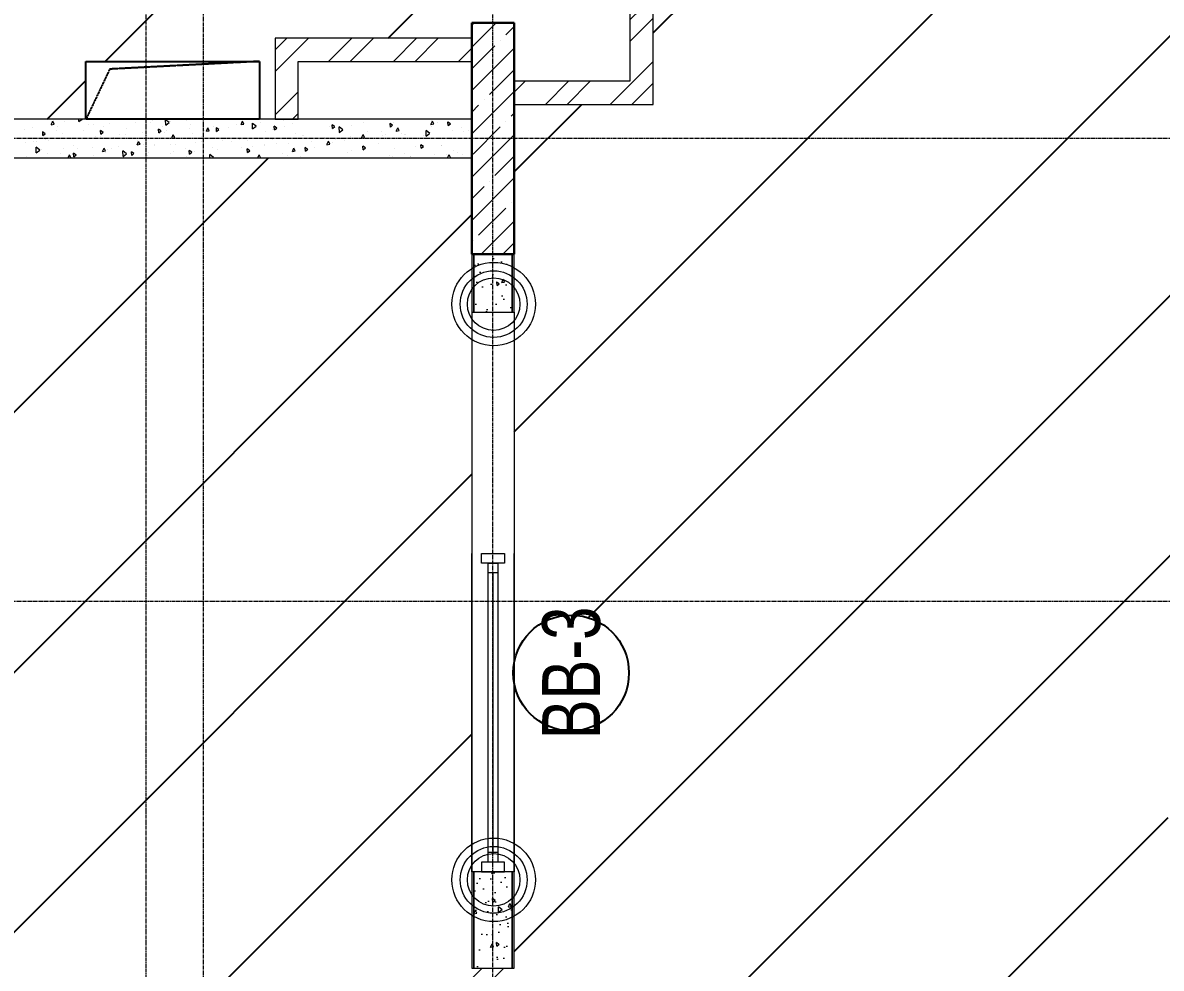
# Model space of a CAD drawing. Header units: millimetres. Extents: x 538266 to 1167394, y 114608 to 637157.
# Drawn here: x 834600 to 840502, y 154113 to 159013 of the extents above; entities that cross this region are included whole.
import ezdxf
from ezdxf.enums import TextEntityAlignment as Align

# ---------------------------------------------------------------- set-up
doc = ezdxf.new("R2010")
doc.units = ezdxf.units.MM
for name, pattern in [('CENTER2', [28.575, 19.05, -3.175, 3.175, -3.175]), ('HIDDEN', [9.525, 6.35, -3.175]), ('HIDDEN2', [4.7625, 3.175, -1.5875])]:
    doc.linetypes.add(name, pattern=pattern)
doc.layers.get('Defpoints').update_dxf_attribs({"color": 140})
for name, color, linetype, lineweight in [('АР_Витраж', 4, 'Continuous', 13), ('АР_Витраж марка', 140, 'Continuous', 9), ('АР_Колонны', 70, 'Continuous', 30), ('АР_Стены ЖБ', 7, 'Continuous', 35), ('АР_Стены кирпич', 32, 'Continuous', 20), ('АР_Стены ПЕНОблок', 52, 'Continuous', 20), ('АР_Тонкая', 254, 'Continuous', 5), ('АР_Штриховка', 8, 'Continuous', 0)]:
    doc.layers.add(name, color=color, linetype=linetype, lineweight=lineweight)
doc.layers.add('АР_Делит', color=120, linetype='Continuous', lineweight=0, plot=False)
doc.layers.add('РД_Проем', color=230, linetype='Continuous', lineweight=0, plot=False)
doc.layers.add('РД_Витраж_вн', color=7, linetype='Continuous', true_color=0x148aff)
doc.layers.add('РД_Оси_100', color=7, linetype='Continuous', lineweight=0, true_color=0x525252)
doc.layers.add('РД_проем_инж перемыч_фахверк', color=7, linetype='Continuous', lineweight=18, true_color=0xff1f1f)
doc.layers.add('ФВ-5', color=7, linetype='Continuous')
doc.styles.add('Arial_09', font='ARIALN.TTF', dxfattribs={"width": 0.9})
doc.styles.add('style1', font='ARIALN.TTF')

# ---------------------------------------------------------------- blocks, each defined once
blk = doc.blocks.new('МаркаВитража1')
at = {"layer": 'Defpoints'}
blk.add_circle((0, 0), 3, dxfattribs=at)
at = {"color": 0, "linetype": 'ByBlock', "lineweight": -2, "style": 'Arial_09', "width": 0.9}
blk.add_attdef('АР-ОКНО:НАИМЕНОВАНИЕ', text='', height=3, dxfattribs=at).set_placement((0, 0), align=Align.MIDDLE)
blk = doc.blocks.new('2_этаж')
at = {"layer": 'АР_Штриховка', "linetype": 'Continuous', "lineweight": 0, "true_color": 0x000000}
h = blk.add_hatch(dxfattribs=at)
h.set_pattern_fill('ANSI32', color=18, scale=25, angle=-360, style=0)
h.set_pattern_definition([(45, (602274.53, 0), (-168.3798, 168.3798), []), (45, (602386.78, 0), (-168.3798, 168.3798), [])])
h.paths.add_polyline_path([(681503.6, 161103.2), (681383.6, 161103.2), (681383.6, 159543.2), (681413.6, 159503.2), (681503.6, 159543.2)], flags=0)
h.paths.add_polyline_path([(681503.6, 159543.2), (681413.6, 159503.2), (681383.6, 159423.2), (681383.6, 158710.3), (681503.6, 158590.3)], flags=0)
h = blk.add_hatch(dxfattribs=at)
h.set_pattern_fill('ANSI32', color=18, scale=25, style=0)
h.set_pattern_definition([(45, (602274.53, -6e-11), (-168.3798, 168.3798), []), (45, (602386.78, -6e-11), (-168.3798, 168.3798), [])])
h.paths.add_polyline_path([(679543.6, 158513.4), (679663.6, 158513.4), (679663.6, 158813.4), (679543.6, 158933.4)], flags=0)
h = blk.add_hatch(dxfattribs=at)
h.set_pattern_fill('ANSI32', color=18, scale=25, style=0)
h.set_pattern_definition([(45, (602274.53, 0), (-168.3798, 168.3798), []), (45, (602386.78, 0), (-168.3798, 168.3798), [])])
h.paths.add_polyline_path([(679543.6, 158933.4), (679663.6, 158813.4), (680563.6, 158813.4), (680563.6, 158933.4)], flags=0)
h = blk.add_hatch(dxfattribs=at)
h.set_pattern_fill('ANSI32', color=18, scale=25, angle=360, style=0)
h.set_pattern_definition([(45, (602274.53, 0), (-168.3798, 168.3798), []), (45, (602386.78, 0), (-168.3798, 168.3798), [])])
h.paths.add_polyline_path([(681503.6, 158590.3), (681383.6, 158710.3), (680783.6, 158710.3), (680783.6, 158590.3)], flags=0)
h = blk.add_hatch(dxfattribs=at)
h.set_pattern_fill('AR-CONC', color=18, angle=45, style=0)
h.set_pattern_definition([(95, (602274.53, -6e-11), (140.09465, 117.55338), [19.05, -209.55]), (40, (602274.53, -6e-11), (-160.01845, 110.17673), [15.24, -167.64058]), (145.45144, (602286.2, 9.8), (-19.9238, 227.7301), [16.19, -178.09024]), (91.1842, (602238.6, 35.92), (221.41024, 161.9534), [28.575, -314.325]), (141.63556, (602257.06, 49.42), (-7.0866, 342.82676), [24.28502, -267.1356]), (36.18415, (602238.6, 35.92), (-7.0866, 342.82676), [22.85997, -251.45973]), (66, (602265.55, 44.9), (179.51998, 34.89515), [19.05, -209.55]), (11, (602265.55, 44.9), (-86.53993, 173.9412), [15.24, -167.64]), (116.45145, (602280.51, 47.81), (92.98005, 208.83634), [16.19, -178.08994]), (82.5, (602274.53, -6e-11), (-57.60547, 61.973414), [0, -165.608, 0, -170.18, 0, -168.275]), (52.5, (602274.53, -6e-11), (-23.589727, 118.087), [0, -97.028, 0, -161.798, 0, -64.135]), (12.5, (602234.48, -40.05), (99.927863, 91.826196), [0, -63.5, 0, -198.12, 0, -262.89]), (2.5, (602216.52, -58.01), (86.763904, 122.72239), [0, -82.55, 0, -131.572, 0, -186.69])])
h.paths.add_polyline_path([(680573.6, 154113.2), (680773.6, 154113.2), (680773.6, 154613.2), (680573.6, 154613.2)], flags=0)
h.paths.add_polyline_path([(680573.6, 157513.2), (680773.6, 157513.2), (680773.6, 157813.2), (680573.6, 157813.2)], flags=0)
at = {"color": 18, "linetype": 'HIDDEN', "ltscale": 0.07, "true_color": 0x000000}
for p, q in [((678563.6, 158813.4), (679463.6, 158813.4)), ((678563.6, 158513.4), (678563.6, 158813.4)), ((678563.6, 158813.4), (679463.6, 158813.4)), ((678563.6, 158513.4), (678563.6, 158813.4)), ((678686.5, 158773), (678563.6, 158513.4)), ((678686.5, 158773), (678563.6, 158513.4)), ((679463.6, 158813.4), (678686.5, 158773)), ((679463.6, 158813.4), (678686.5, 158773)), ((679463.6, 158813.4), (679463.6, 158513.4)), ((679463.6, 158813.4), (679463.6, 158513.4)), ((679463.6, 158513.4), (678563.6, 158513.4)), ((679463.6, 158513.4), (678563.6, 158513.4))]:
    blk.add_line(p, q, dxfattribs=at)
at = {"layer": 'АР_Витраж', "color": 18, "linetype": 'Continuous', "lineweight": 5, "true_color": 0x000000}
for p, q in [((680563.6, 154613.2), (680563.6, 156263.2)), ((680783.6, 154613.2), (680783.6, 156263.2))]:
    blk.add_line(p, q, dxfattribs=at)
at = {"layer": 'АР_Витраж', "color": 18, "linetype": 'Continuous', "lineweight": 15, "true_color": 0x000000}
for p, q in [((680698.6, 156163.2), (680648.6, 156163.2)), ((680673.6, 154713.2), (680673.6, 156163.2)), ((680698.6, 154713.2), (680648.6, 154713.2))]:
    blk.add_line(p, q, dxfattribs=at)
for points in [[(680613.6, 156213.2), (680613.6, 156263.2), (680733.6, 156263.2), (680733.6, 156213.2)], [(680698.6, 154663.2), (680648.6, 154663.2), (680648.6, 156213.2), (680698.6, 156213.2)], [(680613.6, 154663.2), (680613.6, 154613.2), (680733.6, 154613.2), (680733.6, 154663.2)]]:
    blk.add_lwpolyline(points, close=True, dxfattribs=at)
at = {"layer": 'АР_Делит', "color": 18, "true_color": 0x000000}
for centre, radius in [((680677, 157555.2), 216.3), ((680677, 157555.2), 173), ((680677, 157555.2), 136.2), ((680677, 154571.3), 216.3), ((680677, 154571.3), 173), ((680677, 154571.3), 136.2)]:
    blk.add_circle(centre, radius, dxfattribs=at)
at = {"layer": 'АР_Колонны', "color": 18, "linetype": 'HIDDEN2', "lineweight": 25, "true_color": 0x000000}
for p, q in [((680563.6, 159013.2), (680783.6, 159013.2)), ((680563.6, 157813.2), (680563.6, 159013.2)), ((680783.6, 159013.2), (680783.6, 157813.2)), ((680783.6, 157813.2), (680563.6, 157813.2))]:
    blk.add_line(p, q, dxfattribs=at)
at = {"layer": 'АР_Колонны', "color": 18, "linetype": 'Continuous', "lineweight": 15, "true_color": 0x000000}
for p, q in [((680783.6, 159013.2), (680563.6, 159013.2)), ((680563.6, 159013.2), (680563.6, 157813.2)), ((680783.6, 159013.2), (680563.6, 159013.2)), ((680563.6, 159013.2), (680563.6, 157813.2)), ((680783.6, 157813.2), (680783.6, 159013.2)), ((680783.6, 157813.2), (680783.6, 159013.2)), ((680563.6, 157813.2), (680783.6, 157813.2)), ((680563.6, 157813.2), (680783.6, 157813.2))]:
    blk.add_line(p, q, dxfattribs=at)
at = {"layer": 'АР_Стены ЖБ', "color": 18, "linetype": 'Continuous', "lineweight": 30, "true_color": 0x000000}
for p, q in [((680783.6, 159013.2), (680563.6, 159013.2)), ((680563.6, 159013.2), (680563.6, 157813.2)), ((680783.6, 157813.2), (680783.6, 159013.2)), ((680563.6, 157813.2), (680783.6, 157813.2))]:
    blk.add_line(p, q, dxfattribs=at)
at = {"layer": 'АР_Стены кирпич', "color": 18, "linetype": 'Continuous', "lineweight": 20, "true_color": 0x000000}
for p, q in [((681503.6, 158590.3), (681503.6, 159543.2)), ((681383.6, 159423.2), (681383.6, 158710.3)), ((679543.6, 158933.4), (679543.6, 158513.4)), ((680563.6, 158933.4), (679543.6, 158933.4)), ((680563.6, 158813.4), (680563.6, 158933.4)), ((679663.6, 158513.4), (679663.6, 158813.4)), ((679663.6, 158813.4), (680563.6, 158813.4)), ((681383.6, 158710.3), (680783.6, 158710.3)), ((680783.6, 158710.3), (680783.6, 158590.3)), ((680783.6, 158590.3), (681503.6, 158590.3)), ((679543.6, 158513.4), (679663.6, 158513.4))]:
    blk.add_line(p, q, dxfattribs=at)
at = {"layer": 'АР_Стены ПЕНОблок', "color": 18, "linetype": 'Continuous', "lineweight": 20, "true_color": 0x000000}
for p, q in [((680563.6, 158513.4), (672993.6, 158513.2)), ((680563.6, 158313.4), (680563.6, 158513.4)), ((672993.6, 158313.2), (680563.6, 158313.4)), ((680773.6, 157813.2), (680573.6, 157813.2)), ((680573.6, 157813.2), (680573.6, 157513.2)), ((680773.6, 157513.2), (680773.6, 157813.2)), ((680573.6, 157513.2), (680773.6, 157513.2)), ((680773.6, 154613.2), (680573.6, 154613.2)), ((680573.6, 154613.2), (680573.6, 154113.2)), ((680773.6, 154113.2), (680773.6, 154613.2)), ((680573.6, 154113.2), (680773.6, 154113.2))]:
    blk.add_line(p, q, dxfattribs=at)
at = {"layer": 'АР_Тонкая', "color": 18, "linetype": 'Continuous', "lineweight": 0, "true_color": 0x000000}
for p, q in [((680573.6, 157813.2), (680563.6, 157813.2)), ((680563.6, 157813.2), (680563.6, 157513.2)), ((680573.6, 157513.2), (680573.6, 157813.2)), ((680783.6, 157813.2), (680773.6, 157813.2)), ((680773.6, 157813.2), (680773.6, 157513.2)), ((680783.6, 157513.2), (680783.6, 157813.2)), ((680563.6, 157513.2), (680573.6, 157513.2)), ((680773.6, 157513.2), (680783.6, 157513.2)), ((680573.6, 154613.2), (680563.6, 154613.2)), ((680563.6, 154613.2), (680563.6, 154113.2)), ((680573.6, 154113.2), (680573.6, 154613.2)), ((680783.6, 154613.2), (680773.6, 154613.2)), ((680773.6, 154613.2), (680773.6, 154113.2)), ((680783.6, 154113.2), (680783.6, 154613.2)), ((680563.6, 154113.2), (680573.6, 154113.2)), ((680773.6, 154113.2), (680783.6, 154113.2))]:
    blk.add_line(p, q, dxfattribs=at)
at = {"layer": 'АР_Штриховка', "color": 18, "linetype": 'Continuous', "lineweight": 5, "true_color": 0x000000}
for p, q in [((680563.6, 158886.8), (680690, 159013.2)), ((680563.6, 158999.1), (680571.1, 159006.7)), ((680739.5, 158950.5), (680783.6, 158994.6)), ((680563.6, 158774.6), (680683.4, 158894.4)), ((680563.6, 158662.3), (680783.6, 158882.3)), ((680711.5, 158922.5), (680711.5, 158922.5)), ((680655.3, 158641.8), (680783.6, 158770.1)), ((680563.6, 158437.8), (680783.6, 158657.8)), ((680563.6, 158550.1), (680599.2, 158585.7)), ((680627.3, 158613.8), (680627.3, 158613.8)), ((680767.6, 158529.6), (680783.6, 158545.6)), ((680571.1, 158333.1), (680711.5, 158473.5)), ((680739.5, 158501.5), (680739.5, 158501.5)), ((680563.6, 158213.3), (680783.6, 158433.3)), ((680683.4, 158220.9), (680783.6, 158321.1)), ((680563.6, 157988.8), (680783.6, 158208.8)), ((680655.3, 158192.8), (680655.3, 158192.8)), ((680563.6, 158101.1), (680627.3, 158164.8)), ((680599.2, 157912.2), (680739.5, 158052.5)), ((680767.6, 158080.6), (680767.6, 158080.6)), ((680612.5, 157813.2), (680783.6, 157984.3)), ((680571.1, 157884.1), (680571.1, 157884.1)), ((680724.8, 157813.2), (680783.6, 157872.1)), ((680563.6, 153947.7), (680729.1, 154113.2)), ((680563.6, 154060), (680616.9, 154113.2))]:
    blk.add_line(p, q, dxfattribs=at)
at = {"layer": 'АР_Штриховка', "color": 18, "linetype": 'Continuous', "lineweight": 0, "true_color": 0x000000}
for p, q in [((678285.8, 158472.4), (678285.8, 158472.4)), ((678383.2, 158485.2), (678390.9, 158502.6)), ((678383.2, 158485.1), (678398.2, 158488)), ((678383.8, 158501.6), (678383.8, 158501.6)), ((678398.2, 158488), (678391, 158502.5)), ((678392.7, 158488.5), (678392.7, 158488.5)), ((678417.3, 158478.1), (678417.3, 158478.1)), ((678454.7, 158502.2), (678454.7, 158502.2)), ((678527.3, 158501.3), (678527, 158513.4)), ((678527.2, 158501.4), (678543.6, 158513.4)), ((678578.8, 158484.4), (678578.8, 158484.4)), ((678603.8, 158486.3), (678603.8, 158486.3)), ((678653.3, 158475.3), (678653.3, 158475.3)), ((678686.3, 158489.9), (678686.3, 158489.9)), ((678773.6, 158465.3), (678773.6, 158465.3)), ((678804.9, 158510.2), (678804.9, 158510.2)), ((678817.7, 158495.6), (678817.7, 158495.6)), ((678897.1, 158495.4), (678897.1, 158495.4)), ((678910.4, 158505.5), (678910.4, 158505.5)), ((678960.4, 158475), (678960.4, 158475)), ((678977.2, 158482.4), (678976.6, 158511)), ((678995.6, 158495.8), (678976.6, 158510.9)), ((678977.1, 158482.4), (678995.5, 158495.9)), ((679004.2, 158503.7), (679004.2, 158503.7)), ((679086.7, 158507.3), (679086.7, 158507.3)), ((679101.8, 158464.5), (679101.8, 158464.5)), ((679105.4, 158488.3), (679105.4, 158488.3)), ((679187.8, 158450.9), (679195.5, 158468.3)), ((679202.8, 158453.6), (679195.6, 158468.1)), ((679218.2, 158513.1), (679218.2, 158513.1)), ((679223.5, 158474.3), (679223.5, 158474.3)), ((679252.4, 158460.1), (679239.1, 158469.3)), ((679241, 158450.6), (679239.3, 158469.6)), ((679300.2, 158469.2), (679300.2, 158469.2)), ((679345.6, 158484.6), (679345.6, 158484.6)), ((679367.3, 158485.7), (679375.1, 158503.2)), ((679367.3, 158485.6), (679382.3, 158488.5)), ((679372.5, 158496.7), (679372.5, 158496.7)), ((679382.3, 158488.5), (679375.1, 158503)), ((679427.1, 158463.5), (679426.5, 158492.1)), ((679445.5, 158476.9), (679426.5, 158492)), ((679427, 158463.5), (679445.4, 158477)), ((679437, 158509.5), (679437, 158509.5)), ((679467.3, 158494.4), (679467.3, 158494.4)), ((679552.6, 158467.5), (679539.2, 158476.7)), ((679541.1, 158458), (679539.4, 158477)), ((679541.1, 158458), (679552.8, 158467.8)), ((679589.4, 158504.6), (679589.4, 158504.6)), ((679591.2, 158475.5), (679591.2, 158475.5)), ((679632.1, 158492.3), (679632.1, 158492.3)), ((679826.9, 158473.2), (679826.9, 158473.2)), ((679852.7, 158474.9), (679839.3, 158484)), ((679841.2, 158465.4), (679839.5, 158484.3)), ((679841.2, 158465.4), (679852.9, 158475.1)), ((679877, 158444.6), (679876.4, 158473.1)), ((679895.4, 158458), (679876.4, 158473.1)), ((679941.4, 158483.4), (679941.4, 158483.4)), ((680003.4, 158497.2), (680003.4, 158497.2)), ((680152.8, 158482.2), (680139.4, 158491.4)), ((680141.3, 158472.7), (680139.6, 158491.7)), ((680139.6, 158477.5), (680139.6, 158477.5)), ((680141.3, 158472.7), (680153, 158482.5)), ((680158.7, 158496.3), (680158.7, 158496.3)), ((680171.9, 158451.4), (680179.7, 158468.8)), ((680186.9, 158454.2), (680179.7, 158468.7)), ((680351.4, 158486.3), (680359.2, 158503.7)), ((680351.5, 158486.2), (680366.4, 158489.1)), ((680353.5, 158505.1), (680353.5, 158505.1)), ((680353.5, 158477.2), (680353.5, 158477.2)), ((680366.4, 158489.1), (680359.2, 158503.6)), ((680383.4, 158497.6), (680383.4, 158497.6)), ((680452.9, 158489.6), (680439.6, 158498.8)), ((680441.4, 158480.1), (680439.7, 158499.1)), ((680441.4, 158480.1), (680453.1, 158489.9)), ((680509, 158469.9), (680509, 158469.9)), ((678246.9, 158461.3), (678246.9, 158461.3)), ((678352.1, 158438), (678338.8, 158447.2)), ((678340.6, 158428.5), (678339, 158447.5)), ((678340.6, 158428.5), (678352.3, 158438.3)), ((678354.8, 158410.4), (678354.8, 158410.4)), ((678409.5, 158455.3), (678409.5, 158455.3)), ((678441.4, 158439.6), (678441.4, 158439.6)), ((678492.2, 158414.2), (678492.2, 158414.2)), ((678548.2, 158453.3), (678548.2, 158453.3)), ((678614.3, 158424.4), (678614.3, 158424.4)), ((678636.4, 158422.4), (678636.4, 158422.4)), ((678652.2, 158445.4), (678638.9, 158454.5)), ((678640.7, 158435.8), (678639.1, 158454.8)), ((678640.7, 158435.8), (678652.4, 158445.6)), ((678704.9, 158418.3), (678704.9, 158418.3)), ((678736, 158434.2), (678736, 158434.2)), ((678766.9, 158432.1), (678766.9, 158432.1)), ((678858, 158444.5), (678858, 158444.5)), ((678952.3, 158452.7), (678939, 158461.9)), ((678940.8, 158443.2), (678939.2, 158462.2)), ((678940.8, 158443.2), (678952.5, 158453)), ((678968, 158443.5), (678968, 158443.5)), ((678979.7, 158454.3), (678979.7, 158454.3)), ((679008.3, 158416), (679016, 158433.4)), ((679008.3, 158415.8), (679023.3, 158418.8)), ((679023.3, 158418.8), (679016.1, 158433.2)), ((679117.1, 158440), (679117.1, 158440)), ((679163, 158426.4), (679163, 158426.4)), ((679179.1, 158453.8), (679179.1, 158453.8)), ((679187.8, 158450.7), (679202.8, 158453.6)), ((679241, 158450.6), (679252.6, 158460.4)), ((679357.8, 158407.3), (679357.8, 158407.3)), ((679408.2, 158417.4), (679408.2, 158417.4)), ((679494.7, 158447.5), (679494.7, 158447.5)), ((679529.2, 158461.7), (679529.2, 158461.7)), ((679531.8, 158407.8), (679531.8, 158407.8)), ((679652, 158437.4), (679652, 158437.4)), ((679684.7, 158426.5), (679684.7, 158426.5)), ((679689.7, 158430.3), (679689.7, 158430.3)), ((679718.3, 158416), (679718.3, 158416)), ((679800.8, 158419.6), (679800.8, 158419.6)), ((679856.8, 158406.6), (679856.8, 158406.6)), ((679876.9, 158444.6), (679895.3, 158458.1)), ((679884.5, 158411.2), (679884.5, 158411.2)), ((679895.8, 158457.5), (679895.8, 158457.5)), ((679903.5, 158405.4), (679903.5, 158405.4)), ((679932.3, 158425.3), (679932.3, 158425.3)), ((679978.5, 158416.4), (679978.5, 158416.4)), ((679992.4, 158416.5), (680000.2, 158433.9)), ((679992.4, 158416.4), (680007.4, 158419.3)), ((680007.4, 158419.3), (680000.2, 158433.8)), ((680021.3, 158451.5), (680021.3, 158451.5)), ((680096.9, 158448.2), (680096.9, 158448.2)), ((680100.6, 158426.6), (680100.6, 158426.6)), ((680118.8, 158433.5), (680118.8, 158433.5)), ((680172, 158451.3), (680186.9, 158454.2)), ((680201.2, 158437.1), (680201.2, 158437.1)), ((680216.3, 158434.3), (680216.3, 158434.3)), ((680222.3, 158436.4), (680222.3, 158436.4)), ((680253.6, 158413.3), (680253.6, 158413.3)), ((680315.6, 158427.1), (680315.6, 158427.1)), ((680326.9, 158425.6), (680326.3, 158454.2)), ((680345.3, 158439.1), (680326.3, 158454.2)), ((680326.8, 158425.7), (680345.2, 158439.2)), ((680332.7, 158442.8), (680332.7, 158442.8)), ((680344.3, 158446.7), (680344.3, 158446.7)), ((680411.1, 158415.2), (680411.1, 158415.2)), ((680466, 158456.5), (680466, 158456.5)), ((680519.2, 158451), (680519.2, 158451)), ((680547.9, 158455.4), (680547.9, 158455.4)), ((678248.4, 158394.1), (678248.4, 158394.1)), ((678292.8, 158396.6), (678292.8, 158396.6)), ((678304.5, 158399.3), (678304.5, 158399.3)), ((678324.3, 158352.8), (678305.2, 158367.9)), ((678305.9, 158339.4), (678305.3, 158367.9)), ((678305.8, 158339.4), (678324.2, 158352.9)), ((678330.5, 158355.4), (678330.5, 158355.4)), ((678370.5, 158404.4), (678370.5, 158404.4)), ((678448.3, 158361.4), (678448.3, 158361.4)), ((678499, 158377.6), (678499, 158377.6)), ((678517, 158363.5), (678517, 158363.5)), ((678599.5, 158367.1), (678599.5, 158367.1)), ((678649.2, 158346.2), (678657, 158363.6)), ((678649.3, 158346.1), (678664.2, 158349)), ((678664.2, 158349), (678657, 158363.5)), ((678676.9, 158357.2), (678676.9, 158357.2)), ((678694, 158360.4), (678694, 158360.4)), ((678731, 158372.9), (678731, 158372.9)), ((678774.2, 158333.9), (678755.1, 158349)), ((678755.8, 158320.5), (678755.2, 158349)), ((678828.7, 158381.1), (678836.5, 158398.5)), ((678828.8, 158381), (678843.7, 158383.9)), ((678831.2, 158403.3), (678831.2, 158403.3)), ((678843.7, 158383.9), (678836.5, 158398.4)), ((678860.4, 158383.1), (678860.4, 158383.1)), ((678917.5, 158381), (678917.5, 158381)), ((678920.7, 158377.3), (678920.7, 158377.3)), ((678999.9, 158384.6), (678999.9, 158384.6)), ((679017.2, 158348.2), (679017.2, 158348.2)), ((679025.6, 158381.6), (679025.6, 158381.6)), ((679079.2, 158362), (679079.2, 158362)), ((679112.3, 158342.6), (679099, 158351.7)), ((679100.9, 158333), (679099.2, 158352)), ((679125.4, 158346.5), (679125.4, 158346.5)), ((679131.4, 158390.4), (679131.4, 158390.4)), ((679164.5, 158397.3), (679164.5, 158397.3)), ((679220.6, 158364.4), (679220.6, 158364.4)), ((679247.1, 158356.2), (679247.1, 158356.2)), ((679272.6, 158404.8), (679272.6, 158404.8)), ((679317.9, 158398.5), (679317.9, 158398.5)), ((679369.2, 158366.5), (679369.2, 158366.5)), ((679412.5, 158349.9), (679399.1, 158359.1)), ((679401, 158340.4), (679399.3, 158359.4)), ((679400.4, 158402.1), (679400.4, 158402.1)), ((679401, 158340.4), (679412.7, 158350.2)), ((679429.3, 158369.9), (679429.3, 158369.9)), ((679490.9, 158376.3), (679490.9, 158376.3)), ((679491.3, 158383.7), (679491.3, 158383.7)), ((679552.3, 158385.5), (679552.3, 158385.5)), ((679613, 158386.6), (679613, 158386.6)), ((679633.4, 158346.7), (679641.1, 158364.1)), ((679633.4, 158346.6), (679648.4, 158349.5)), ((679648.4, 158349.5), (679641.2, 158364)), ((679712.6, 158357.3), (679699.2, 158366.5)), ((679701.1, 158347.8), (679699.4, 158366.8)), ((679701.1, 158347.8), (679712.8, 158357.6)), ((679734.7, 158396.3), (679734.7, 158396.3)), ((679747.3, 158368.3), (679747.3, 158368.3)), ((679812.9, 158381.6), (679820.6, 158399)), ((679812.9, 158381.5), (679827.9, 158384.4)), ((679827.9, 158384.4), (679820.7, 158398.9)), ((679841.5, 158391.6), (679841.5, 158391.6)), ((679942.1, 158349.3), (679942.1, 158349.3)), ((679997, 158356.4), (679997, 158356.4)), ((680012.7, 158364.7), (679999.4, 158373.9)), ((680001.2, 158355.2), (679999.5, 158374.2)), ((680001.2, 158355.2), (680012.9, 158365)), ((680078.9, 158389.5), (680078.9, 158389.5)), ((680163.2, 158359.4), (680163.2, 158359.4)), ((680273.9, 158372.3), (680273.9, 158372.3)), ((680312.8, 158372.1), (680299.5, 158381.2)), ((680301.3, 158362.6), (680299.7, 158381.5)), ((680301.3, 158362.6), (680313, 158372.3)), ((680407, 158379.5), (680407, 158379.5)), ((680409.1, 158378.1), (680409.1, 158378.1)), ((680468.7, 158353.2), (680468.7, 158353.2)), ((678254.9, 158318.6), (678254.9, 158318.6)), ((678362.2, 158337.4), (678362.2, 158337.4)), ((678433.1, 158337.2), (678433.1, 158337.2)), ((678470.6, 158313.4), (678477.5, 158328.7)), ((678484.7, 158314.1), (678477.5, 158328.6)), ((678481.1, 158313.4), (678484.7, 158314.1)), ((678512.1, 158327.8), (678498.8, 158337)), ((678500.6, 158318.3), (678499, 158337.3)), ((678500.6, 158318.3), (678512.3, 158328.1)), ((678556.6, 158315.6), (678556.6, 158315.6)), ((678605, 158326.5), (678605, 158326.5)), ((678667, 158340.3), (678667, 158340.3)), ((678755.7, 158320.5), (678774.1, 158334)), ((678759.5, 158316.1), (678759.5, 158316.1)), ((678812.2, 158335.2), (678798.9, 158344.4)), ((678800.7, 158325.7), (678799.1, 158344.7)), ((678800.8, 158325.7), (678812.4, 158335.5)), ((678881.6, 158326.4), (678881.6, 158326.4)), ((678888.8, 158341.3), (678888.8, 158341.3)), ((679003.3, 158336.2), (679003.3, 158336.2)), ((679083.2, 158319.6), (679083.2, 158319.6)), ((679100.9, 158333), (679112.5, 158342.8)), ((679205.4, 158313.4), (679205.1, 158330.1)), ((679224.1, 158315), (679205.1, 158330)), ((679221.7, 158313.4), (679224, 158315.1)), ((679415.4, 158345.3), (679415.4, 158345.3)), ((679454.5, 158313.4), (679461.6, 158329.2)), ((679468.8, 158314.6), (679461.6, 158329.1)), ((679462.6, 158313.4), (679468.8, 158314.6)), ((679584.8, 158334.7), (679584.8, 158334.7)), ((679609.9, 158323.6), (679609.9, 158323.6)), ((679675.6, 158319.3), (679675.6, 158319.3)), ((679803.5, 158313.5), (679803.5, 158313.5)), ((679919.4, 158339.4), (679919.4, 158339.4)), ((680114.5, 158314.3), (680114.5, 158314.3)), ((680136.5, 158327.5), (680136.5, 158327.5)), ((680153.7, 158321.5), (680153.7, 158321.5)), ((680215.7, 158335.2), (680215.7, 158335.2)), ((680245.9, 158320.1), (680245.9, 158320.1)), ((680245.9, 158318.3), (680245.9, 158318.3)), ((680367.9, 158328.6), (680367.9, 158328.6)), ((680432.4, 158328.2), (680432.4, 158328.2)), ((680438.5, 158313.4), (680445.7, 158329.7)), ((680444.1, 158313.4), (680453, 158315.1)), ((680453, 158315.1), (680445.8, 158329.6)), ((680489.6, 158338.4), (680489.6, 158338.4)), ((680514.9, 158331.8), (680514.9, 158331.8))]:
    blk.add_line(p, q, dxfattribs=at)
at = {"layer": 'РД_Витраж_вн', "color": 18, "linetype": 'Continuous', "lineweight": 15, "true_color": 0x000000}
for p, q in [((680563.6, 157513.2), (680563.6, 154613.2)), ((680783.6, 157513.2), (680783.6, 154613.2))]:
    blk.add_line(p, q, dxfattribs=at)
at = {"layer": 'РД_Проем', "color": 18, "linetype": 'Continuous', "lineweight": 15, "true_color": 0x000000}
for p, q in [((680563.6, 157513.2), (680563.6, 154613.2)), ((680783.6, 157513.2), (680783.6, 154613.2))]:
    blk.add_line(p, q, dxfattribs=at)
at = {"layer": 'РД_проем_инж перемыч_фахверк', "color": 18, "linetype": 'Continuous', "lineweight": 15, "true_color": 0x000000}
for p, q in [((680563.6, 157513.2), (680563.6, 154613.2)), ((680783.6, 157513.2), (680783.6, 154613.2))]:
    blk.add_line(p, q, dxfattribs=at)
at = {"layer": 'АР_Витраж марка', "color": 18, "linetype": 'Continuous', "lineweight": 15, "true_color": 0x000000, "xscale": 100, "yscale": 100, "zscale": 100, "rotation": 90.00000000000001}
blk.add_blockref('МаркаВитража1', (681078.3, 155643.5), dxfattribs=at).add_auto_attribs({'АР-ОКНО:НАИМЕНОВАНИЕ': 'ВВ-3'})
at = {"layer": 'Defpoints', "color": 18, "true_color": 0x000000, "style": 'style1'}
for p in [(677970.6, 219836.4), (678101.2, 211681.4)]:
    blk.add_attdef('АР-ПОМЕЩЕНИЕ:НАИМЕНОВАНИЕ', text='', height=100, dxfattribs=at).set_placement(p, align=Align.MIDDLE)
blk = doc.blocks.new('СОШ_2200_АР_ОСИ_М100_28.05.24')
at = {"layer": 'РД_Оси_100', "color": 251, "linetype": 'CENTER2', "true_color": 0x636466}
for p, q in [((29555, 36000), (-5954.958, 36000)), ((29555, 33600), (-5954.958, 33600))]:
    blk.add_line(p, q, dxfattribs=at)
for points in [[(5849.555, 139938.679), (6000, 139538.679), (6000, -6194.559)], [(6300, -6195.83), (6300, 139538.679), (6450, 139938.679)], [(7800, -6155), (7800, 139938.679)]]:
    blk.add_lwpolyline(points, dxfattribs=at)

msp = doc.modelspace()

# ---------------------------------------------------------------- hatches: boundary and pattern name
at = {"layer": 'ФВ-5'}
h = msp.add_hatch(dxfattribs=at)
h.set_pattern_fill('ANSI31', color=3, scale=300)
h.paths.add_polyline_path([(849237.8, 163561), (849237.8, 164465.5, -0.27475), (849124.9, 164655.5, -0.245742), (849217.8, 164833.2), (849217.8, 165213.2), (845769.5, 165213.2, -0.618518), (845382.3, 165213.2), (843647.8, 165213.2), (843647.8, 164913.2), (842747.8, 164913.2), (842747.8, 165213.2), (842667.8, 165213.2), (842667.8, 164793.2), (841647.8, 164793.2), (841647.8, 164713.2), (841647.8, 161813.2), (841647.8, 161313.2), (841647.8, 160413.2), (841647.8, 158613.2), (841647.8, 158389.4, -0.260437), (841750.8, 158205.2, -0.260437), (841647.8, 158020.9), (841647.8, 157055.6, -0.260437), (841750.8, 156871.3, -0.260437), (841647.8, 156687.1), (841647.8, 156333.2), (842017.8, 156333.2), (842017.8, 156113.2), (849237.8, 156113.2), (849237.8, 156880.9, -0.27475), (849124.9, 157071, -0.27475), (849237.8, 157261), (849237.8, 160413.2), (849217.8, 160413.2), (849217.8, 161313.2), (849218.5, 162377, -0.246803), (849124.9, 162555.2, -0.27475), (849237.8, 162745.2), (849237.8, 163180.9, -0.27475), (849124.9, 163371, -0.27475)])
h.paths.add_polyline_path([(845558.6, 161396), (845008.6, 161396, -1), (845008.6, 161996), (845558.6, 161996, -1)], flags=16)
h.paths.add_polyline_path([(842291.6, 157558.9, -1), (841691.6, 157558.9, -1)], flags=16)
h.paths.add_polyline_path([(849124.9, 171855.5, -0.27475), (849237.8, 172045.6), (849237.8, 172480.9, -0.27475), (849124.9, 172671, -0.27475), (849237.8, 172861), (849237.8, 173765.5, -0.27475), (849124.9, 173955.5, -0.27475), (849237.8, 174145.6), (849237.8, 174163.2), (849217.8, 174163.2), (849217.8, 174513.2), (844057.8, 174513.2), (844057.8, 174513.2), (844057.8, 174213.2), (843157.8, 174213.2), (843157.8, 174513.2), (843077.8, 174513.2), (843077.8, 174093.2), (842057.8, 174093.2), (842057.8, 173373.2), (842057.8, 172433.2), (841647.8, 172433.2), (841647.8, 172363.2), (841647.8, 170613.2), (841647.8, 169713.2), (841647.8, 169339.4, -0.260437), (841750.8, 169155.2, -0.260437), (841647.8, 168970.9), (841670.8, 167335.5, -1), (842270.8, 167335.5, -1), (841670.8, 167335.5), (841650.7, 166353.8, -0.256246), (841750.8, 166171.3, -0.105217), (841732, 166083.2), (841867.8, 166083.2), (841867.8, 165413.2), (845385.9, 165413.2, -0.594367), (845765.9, 165413.2), (849217.8, 165413.2), (849217.8, 165913.2), (849218.1, 166193.1, -0.246072), (849124.9, 166371, -0.27475), (849237.8, 166561), (849237.8, 169713.2), (849213.5, 169713.2), (849217.8, 169717.5), (849217.8, 170613.2), (849218.9, 171677.1, -0.247282)])
h.paths.add_polyline_path([(845615.6, 168700.6), (845065.6, 168700.6, -1), (845065.6, 169300.6), (845615.6, 169300.6, -1)], flags=16)
h.paths.add_polyline_path([(836927.8, 171813.2), (836927.8, 172713.2), (836927.8, 172987.1, -0.260437), (836824.9, 173171.3, -0.260437), (836927.8, 173355.6), (836927.8, 175970.9, -0.260437), (836824.9, 176155.2, -0.260437), (836927.8, 176339.4), (836927.8, 176413.2), (836927.8, 176913.2), (833193.3, 176913.2, -0.618518), (832806.2, 176913.2), (829360.5, 176913.2), (829357.8, 176910.6), (829357.8, 176413.2), (829357.7, 176237.4, -0.255873), (829457.6, 176055.2, -0.284268), (829337.8, 175861.6), (829337.8, 172713.2), (829357.8, 172713.2), (829357.8, 171813.2), (829357.2, 170753.9, -0.256632), (829457.6, 170571.3, -0.284268), (829337.8, 170377.8), (829337.8, 169948.7, -0.284268), (829457.6, 169755.2, -0.284268), (829337.8, 169561.6), (829337.8, 168664.9, -0.284268), (829457.6, 168471.3, -0.255743), (829357.8, 168289.1), (829357.8, 167813.2), (832809.7, 167813.2, -0.594367), (833189.8, 167813.2), (834927.8, 167813.2), (834927.8, 168113.2), (835827.8, 168113.2), (835827.8, 167813.2), (835907.8, 167813.2), (835907.8, 168233.2), (836927.8, 168233.2), (836927.8, 168313.2)])
h.paths.add_polyline_path([(832552.1, 172650.6), (832002.1, 172650.6, -1), (832002.1, 173250.6), (832552.1, 173250.6, -1)], flags=16)
h.paths.add_polyline_path([(836927.8, 166670.9, -0.260437), (836824.9, 166855.2, -0.105217), (836843.6, 166943.2), (836707.8, 166943.2), (836707.8, 167613.2), (833193.3, 167613.2, -0.618518), (832806.2, 167613.2), (829357.8, 167613.2), (829357.8, 167113.2), (829357.7, 166937.5, -0.255913), (829457.6, 166755.2, -0.284268), (829337.8, 166561.6), (829337.8, 163413.2), (829357.8, 163413.2), (829357.8, 162513.2), (829357, 161454.1, -0.256955), (829457.6, 161271.3, -0.284268), (829337.8, 161077.8), (829337.8, 160648.7, -0.284268), (829457.6, 160455.2, -0.284268), (829337.8, 160261.6), (829337.8, 159364.9, -0.284268), (829457.6, 159171.3, -0.255743), (829357.8, 158989.1), (829357.8, 158513.2), (832809.7, 158513.3, -0.59466), (833189.8, 158513.3), (834927.8, 158513.4), (834927.8, 158513.4), (834927.8, 158813.4), (835827.8, 158813.4), (835827.8, 158513.4), (835907.8, 158513.4), (835907.8, 158933.4), (836927.8, 158933.4), (836927.8, 159013.2), (836927.8, 159543.2), (836927.8, 161303.2), (836927.8, 161813.2), (836927.8, 162513.2), (836927.8, 163413.2), (836927.8, 163687.1, -0.260437), (836824.9, 163871.3, -0.260437), (836927.8, 164055.6)])
h.paths.add_polyline_path([(832518.2, 163600.5), (831968.2, 163600.5, -1), (831968.2, 164200.5), (832518.2, 164200.5, -1)], flags=16)
h = msp.add_hatch(dxfattribs=at)
h.set_pattern_fill('ANSI31', color=3, scale=300)
h.paths.add_polyline_path([(856937.8, 141853.3), (856717.8, 141633.3), (856717.8, 141593.8), (856417.8, 141593.8), (856417.8, 142493.8), (856717.8, 142493.8), (856717.8, 142082.3), (856937.8, 142302.3), (856937.8, 143613.2), (856037.8, 143613.2), (856037.8, 143603.2), (853264, 143603.2, -0.558775), (852895.5, 143603.2), (851387.8, 143603.2, -0.414214), (851687.8, 143303.2, -1), (851087.8, 143303.2, -0.414214), (851387.8, 143603.2), (850280.2, 143603.2, -0.558775), (849911.7, 143603.2), (849137.8, 143603.2), (848237.8, 143603.2), (847307.8, 143603.2), (847307.8, 143383.2), (846937.8, 143383.2), (846937.8, 143453.2), (846937.8, 143603.2), (846437.8, 143603.2), (846437.8, 142703.2), (846737.8, 142703.2), (846737.8, 142583.2), (846317.8, 142583.2), (846317.8, 143603.2), (845837.8, 143603.2), (842357.8, 143603.2), (842357.8, 143383.2), (842067.8, 143383.2), (842067.8, 143603.2), (841437.8, 143603.2), (839882.8, 143603.2, -0.333315), (840098.8, 143315.3, -1), (839498.8, 143315.3, -0.333315), (839714.7, 143603.2), (838680.2, 143603.2, -0.558775), (838311.7, 143603.2), (837507.8, 143603.2), (837507.8, 143383.2), (837137.8, 143383.2), (837137.8, 141363.2), (837147.8, 141363.2), (837147.8, 140163.2), (837137.8, 136013.2), (837202.3, 136013.2, -0.618518), (837589.5, 136013.2), (840886.2, 136013.2, -0.618518), (841273.3, 136013.2), (841437.8, 136013.2), (841437.8, 136033.2), (842313.7, 136033.2, -0.582347), (842689.5, 136013.2), (843586.2, 136013.2, -0.618518), (843973.3, 136013.2), (844402.3, 136013.2, -0.618518), (844789.5, 136013.2), (845837.8, 136013.2), (845837.8, 136033.2), (847037.8, 136033.2), (848237.8, 136030.6), (848237.8, 136033.2), (849137.8, 136033.2), (850195.6, 136030.2, -0.587964), (850573.3, 136013.2), (851002.3, 136013.2, -0.618518), (851389.5, 136013.2), (852286.2, 136013.2, -0.618518), (852673.3, 136013.2), (853102.3, 136013.2, -0.618518), (853489.5, 136013.2), (855286.2, 136013.2, -0.618518), (855673.3, 136013.2), (856036.9, 136013.2), (856037.8, 136014.1), (856037.8, 136313.2), (856786, 136313.2), (856937.8, 136465.1)])
h.paths.add_polyline_path([(851418, 140993.2), (851968, 140993.2, -1), (851968, 140393.2), (851418, 140393.2, -1)], flags=16)
h.paths.add_polyline_path([(847057.6, 139675.2, -1), (846624.9, 139675.2, -1)], flags=16)
h.paths.add_polyline_path([(847014.3, 139675.2, -1), (846668.2, 139675.2, -1)], flags=0)
h.paths.add_polyline_path([(846977.4, 139675.2, -1), (846705, 139675.2, -1)], flags=0)
h.paths.add_polyline_path([(846737.8, 141603.2), (846437.8, 141603.2), (846437.8, 142503.2), (846737.8, 142503.2)], flags=16)
h.paths.add_polyline_path([(844344.2, 140388.8), (843794.2, 140388.8, -1), (843794.2, 140988.8), (844344.2, 140988.8, -1)], flags=16)
h.paths.add_polyline_path([(836345.4, 144457.5, -0.893187), (836937.8, 144524.5), (836937.8, 145103.2), (835937.8, 145103.2), (833188, 145103.2, -0.582884), (832811.5, 145103.2), (829357.8, 145103.2), (829357.8, 144737.4, -0.255743), (829457.6, 144555.2, -0.284268), (829337.8, 144361.6), (829337.8, 141213.2), (829357.8, 141213.2), (829357.8, 140313.2), (829351.4, 139257.5, -0.265015), (829457.6, 139071.3, -0.284268), (829337.8, 138877.8), (829337.8, 138448.7, -0.284268), (829457.6, 138255.2, -0.284268), (829337.8, 138061.6), (829337.8, 137013.2), (829357.8, 137013.2), (829357.8, 136033.2), (835937.8, 136033.2), (836937.8, 136033.2), (836937.8, 139613.2), (836627.8, 139613.2), (836627.8, 140513.2), (836927.8, 140513.2), (836927.8, 140893.2), (836507.8, 140893.2), (836507.8, 142033.2), (836937.8, 142033.2), (836937.8, 143617.8, -0.284268), (836818.1, 143811.3, -0.284268), (836937.8, 144004.9), (836937.8, 144390.4, -0.893187)])
h.paths.add_polyline_path([(840537.8, 148013.2), (840537.8, 150213.2), (840537.8, 150413.2), (840537.8, 151713.2), (840537.8, 156113.2), (841187.8, 156113.2), (841187.8, 156333.2), (841427.8, 156333.2), (841427.8, 156683.1, -0.270169), (841318.1, 156871.3, -0.270169), (841427.8, 157059.6), (841427.8, 158016.9, -0.270169), (841318.1, 158205.2, -0.270169), (841427.8, 158393.4), (841427.8, 158493.2), (840857.8, 158493.2), (840857.8, 158718.2), (840582.8, 159194.6), (840604.5, 159207.1), (840604.8, 159206.6, -0.120105), (840857.8, 159268.2), (840857.8, 159293.2), (840857.8, 159438.2), (840582.8, 159914.6), (840604.5, 159927.1), (840604.8, 159926.6, -0.120105), (840857.8, 159988.2), (840857.8, 160013.2), (840857.8, 161103.2), (840439.8, 161103.2, -0.594367), (840059.7, 161103.2), (838656.6, 161080.5, -0.414214), (838956.6, 160780.5, -1), (838356.6, 160780.5, -0.414214), (838656.6, 161080.5), (838351.8, 161096, -0.581306), (837975.9, 161103.2), (837867.8, 161103.2), (837867.8, 159543.2), (837867.8, 158590.3), (837147.8, 158590.3), (837147.8, 157813.2), (837147.8, 157743.4, -0.270169), (837257.6, 157555.2, -0.270169), (837147.8, 157366.9), (837147.8, 155699.4, -0.910455), (837742.6, 155643.5, -0.910455), (837147.8, 155587.6), (837147.8, 154759.6, -0.270169), (837257.6, 154571.3, -0.270169), (837147.8, 154383.1), (837147.8, 154113.2), (837147.8, 153213.2), (837147.8, 149223.2), (837137.8, 149003.2), (835937.8, 149003.2), (829357.8, 149003.2), (829357.8, 148637.4, -0.255743), (829457.6, 148455.2, -0.284268), (829337.8, 148261.6), (829337.8, 146164.9, -0.284268), (829457.6, 145971.3, -0.255743), (829357.8, 145789.1), (829357.8, 145693.2), (829577.8, 145693.2), (829577.8, 145323.2), (832815.5, 145323.2, -0.558775), (833184, 145323.2), (835937.8, 145323.2), (835937.8, 145603.2), (837138.4, 145603.2), (837138.4, 145290.3), (837137.8, 145289.7), (837137.8, 145103.2), (837137.8, 144001.4, -0.259982), (837250.5, 143823.2), (838307.7, 143823.2, -0.582884), (838684.2, 143823.2), (841437.8, 143823.2), (841438.8, 143823.2), (842337.8, 143823.2), (845837.8, 143823.2), (847037.8, 143823.2), (848237.8, 143823.2), (849137.8, 143823.2), (849907.7, 143823.2, -0.582884), (850284.2, 143823.2), (852891.5, 143823.2, -0.582884), (853268, 143823.2), (855158.4, 143823.2), (855158.4, 144113.2), (855782.8, 144113.2), (856037.8, 144113.2), (856037.8, 144113.2), (856728.2, 144113.2), (856737.8, 144122.9), (856737.8, 148413.2), (856037.8, 148413.2), (856037.8, 148713.2), (855169.8, 148713.2, -0.594367), (854789.7, 148713.2), (851785.9, 148713.2, -0.32294), (851557.8, 148603.7), (851557.8, 147814.1), (851242.8, 147813.9), (850766.6, 147538.8), (850754.1, 147560.4), (850754.5, 147560.7, -0.120105), (850692.8, 147813.7), (850667.8, 147813.7), (850522.8, 147813.7), (850046.6, 147538.5), (850034.1, 147560.1), (850034.5, 147560.4, -0.120105), (849972.8, 147813.5), (849947.8, 147813.4), (849637.9, 147813.3), (849437.8, 147813.2), (849237.8, 147813.2), (847537.8, 147813.2), (840537.8, 147813.2)])
h.paths.add_polyline_path([(836927.8, 154113.2), (836927.8, 154387.1, -0.260437), (836824.9, 154571.3, -0.260437), (836927.8, 154755.6), (836927.8, 157370.9, -0.260437), (836824.9, 157555.2, -0.260437), (836927.8, 157739.4), (836927.8, 157813.2), (836927.8, 158313.4), (833193.3, 158313.3, -0.618224), (832806.2, 158313.3), (829577.8, 158313.3), (829577.8, 157743.2), (829337.8, 157743.2), (829337.8, 157648.7, -0.284268), (829457.6, 157455.2, -0.284268), (829337.8, 157261.6), (829337.8, 154113.2), (829357.8, 154113.2), (829357.8, 153213.2), (829356.5, 152154.4, -0.25765), (829457.6, 151971.3, -0.284268), (829337.8, 151777.8), (829337.8, 151348.7, -0.284268), (829457.6, 151155.2, -0.284268), (829337.8, 150961.6), (829337.8, 150064.9, -0.284268), (829457.6, 149871.3, -0.255743), (829357.8, 149689.1), (829357.8, 149223.2), (834727.8, 149223.2), (834727.8, 149523.2), (835627.8, 149523.2), (835627.8, 149223.2), (835707.8, 149223.2), (835707.8, 149643.2), (836927.8, 149643.2), (836927.8, 153213.2)], flags=17)

# ---------------------------------------------------------------- block references
msp.add_blockref('2_этаж', (156364.3, 0))
at = {"layer": 'РД_Оси_100'}
msp.add_blockref('СОШ_2200_АР_ОСИ_М100_28.05.24', (829237.8, 122413.2), dxfattribs=at)

doc.saveas('drawing.dxf')
